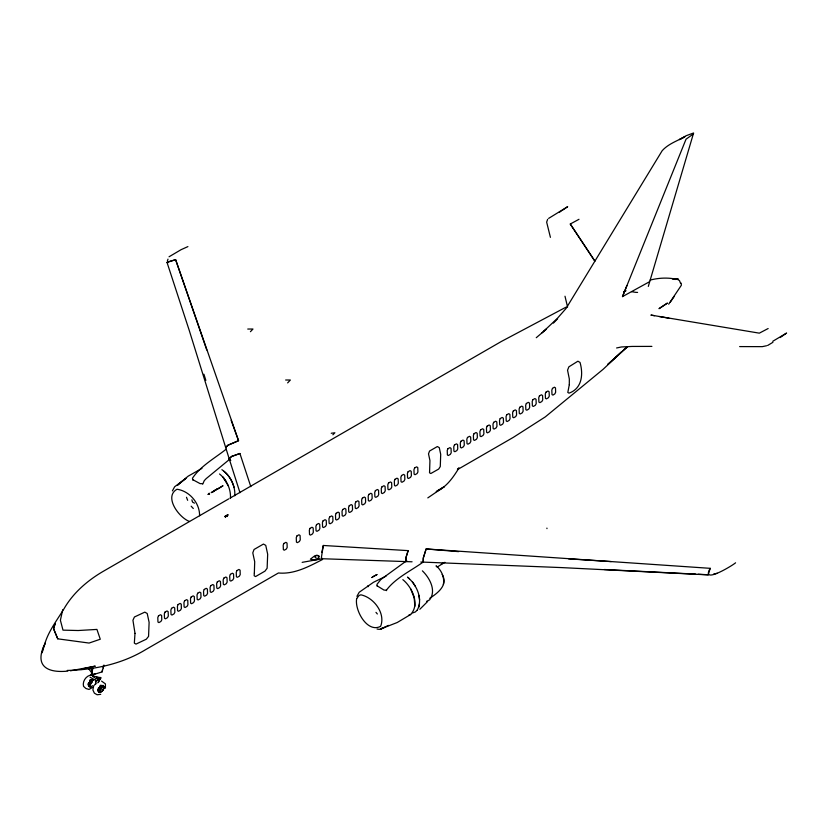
<?xml version="1.0" encoding="UTF-8"?>
<svg xmlns="http://www.w3.org/2000/svg" width="828" height="828" viewBox="0 0 828 828"><rect width="100%" height="100%" fill="white"/><g stroke="black" fill="none" stroke-linecap="round" stroke-linejoin="round"><path stroke-width="1.24" d="M408.856 615.09L410.678 614.448C420.22 604.254 412.199 587.259 402.832 579.641M230.443 498.497C231.095 489.265 226.686 479.774 219.565 473.989M234.81 495.796C235.421 485.663 230.236 475.427 221.894 469.683M414.869 606.241L414.197 597.919L410.729 588.936M409.384 578.803L407.5 577.126C416.567 584.547 423.232 598.799 417.353 609.957M368.367 586.534L368.005 585.675M648.314 286.405L693.605 132.977L686.133 135.72L679.415 139.601L683.824 137.324M408.152 550.63L406.072 557.234L405.865 561.643L406.072 557.234L408.152 550.63L323.313 545.476L321.388 557.492L322.33 558.734L412.085 561.798M89.289 684.756L88.42 685.367L89.176 685.501L89.973 683.576L88.348 685.025L89.289 684.135M90.004 680.575L90.066 679.974M92.922 668.227L91.287 675.265L92.539 667.937M103.2 667.917L103.438 665.805M103.945 665.039L102.103 671.891L91.287 675.265M443.373 584.537C444.739 577.737 441.655 570.523 436.449 566.104M88.565 682.686L88.906 684.352L90.594 683.783M90.759 681.982L90.759 680.668L89.89 680.212M91.442 682.375L91.442 681.061L90.004 680.833M98.201 688.254L98.201 689.558L99.67 689.807M227.472 515.358L227.245 516.486L227.948 514.788L226.965 515.119M90.594 682.831L90.594 680.026M93.295 687.644L92.912 690.024L94.382 693.171L97.145 694.754L100.716 694.33M98.273 689.921L97.983 690.593L99.67 690.097L101.306 687.913L101.306 686.391L99.67 686.122M105.415 688.182L105.415 683.876L101.565 681.092M90.894 683.007L91.401 679.85M97.994 689.786L98.066 690.956L98.811 691.069L101.389 689.062L102.092 686.795L100.612 685.222M98.377 689.248L98.377 691.742L100.002 692.601L103.231 690.097L104.069 687.323L103.231 685.553L100.084 686.65L98.511 689.289L99.153 692.425L102.227 691.308L103.645 688.658A3.695 2.132 -60 0 0 103.055 685.667L101.088 685.863L99.153 687.882A3.695 2.132 -60 0 0 98.563 691.556L100.043 692.332L102.165 691.142M418.833 607.214L419.527 603.736M321.813 552.411L323.334 545.455M98.811 691.069L98.366 690.231M42.632 650.373L42.073 652.795L45.002 643.159L44.246 645.85C47.807 631.433 57.95 619.158 65.381 606.469C74.603 591.627 88.296 580.035 103.314 571.289L228.818 498.829M100.519 678.122L96.524 678.38L96.7 677.749L100.612 677.78L95.458 676.579M42.921 649.369L44.091 645.374C34.517 666.84 48.221 673.081 67.803 671.115M62.742 609.677L60.392 620.244L62.99 630.139L78.184 630.522L96.928 629.415L100.271 639.226L89.072 643.056L57.743 638.833L53.603 628.835L55.145 623.474L53.623 628.825L57.743 638.833M225.433 517.479L225.827 516.258L227.421 515.389M167.349 261.027L168.012 259.133M649.566 281.706L622.49 296.61L626.91 285.588M458.577 551.634L426.13 548.964L423.305 558.01L423.305 562.098L423.087 561.322L423.305 558.01L426.13 548.964L710.227 568.329L708.147 574.86L561.57 567.594L420.81 562.026M622.49 296.61L686.039 139.187L693.543 133.846M102.455 669.759L102.103 671.891M710.227 568.329C700.322 585.127 732.842 565.379 735.574 562.792M356.92 596.315L359.207 592.258L373.49 582.281L386.014 576.164M103.189 690.045L104.028 687.25L103.189 685.449L101.12 685.677L99.049 687.84M172.4 490.9L174.646 486.76L185.969 478.305L177.44 485.249L188.08 476.214L201.96 468.379M668.672 304.207L681.34 285.287L681.268 283.155M98.511 682.21L100.757 677.987L100.043 677.366L95.427 681.506M97.787 682.862L100.664 677.728M547.639 219.327L546.656 222.142L550.413 237.346M192.893 480.074L192.448 478.242C200.676 465.905 214.814 458.236 226.23 449.138M202.746 484.111L204.268 480.644L206.151 478.656L229.366 459.509M377.247 586.234L376.957 584.382L380.839 579.507L406.755 560.639M386.562 590.654L386.386 590.209C395.722 577.768 411.123 570.803 423.543 561.788M670.121 302.396L674.468 296.082M209.577 494.026L208.159 494.378L209.236 493.157M91.722 679.778L90.687 680.337M93.564 685.905L93.564 686.971M100.229 689.372L100.737 688.689M99.784 689.558L100.54 688.544M100.623 685.998L101.057 685.408M94.382 685.201L96.027 683.028M99.67 689.144L100.229 688.399M100.912 685.977L101.389 685.356M99.557 688.948L100.053 688.296M96.1 678.318L94.796 679.923L90.097 677.211M553.414 323.106L557.606 318.77M417.353 609.925L415.356 611.954L412.634 612.917M427.631 601.511L419.837 609.273M546.977 528.626L546.904 528.098M96.503 681.051L99.225 678.484M225.827 516.258L224.905 516.548L225.444 516.03M627.251 346.715L603.105 369.319L545.248 416.919L513.36 437.339L457.615 469.528M621.662 351.683L607.721 364.486L627.624 346.694M623.525 349.975L627.251 346.57M543.789 331.159L557.203 318.542L566.052 308.471L662.172 150.717C668.196 143.958 677.118 140.915 684.922 136.755M287.626 382.898L290.38 380.021L285.65 380.011M250.429 331.697L252.995 329.026L247.748 329.047M541.967 332.887L546.459 329.037L536.254 337.71M429.804 598.251C437.836 592.993 448.362 585.054 442.204 574.435M457.418 469.228L459.022 467.892C453.299 477.249 446.644 487.04 436.232 491.604M101.306 686.391L101.916 685.894M92.933 687.209L89.041 689.424L85.946 688.523L83.545 686.36C82.272 681.755 85.626 676.424 90.18 675.203M93.502 679.943L90.345 681.03L88.513 685.046L88.741 686.174L90.345 687.043L92.57 685.708M332.897 434.793L334.874 432.775L331.241 433.261M367.984 586.648L368.522 586.234M89.289 683.845L89.89 683.39M372.082 577.426L373.2 576.598L371.875 577.571M169.047 256.783L181.094 249.673L187.904 246.599M780.131 337.565L786.6 333.053L772.783 341.271M562.057 210.488L567.677 206.669L548.622 218.395M559.055 212.465L561.125 211.13M217.236 488.934L211.161 492.691M216.294 489.524L217.764 488.592M427.807 497.897L444.346 486.626L437.06 490.932M437.422 566.921L444.884 562.305M213.81 491.097L215.663 489.938L213.044 491.563M218.064 488.768L223.011 485.725L219.379 487.951M441.314 564.085L443.487 562.761M767.639 345.483L772.938 342.285M219.513 487.878L211.854 492.349M410.678 614.48L397.202 622.521L380.942 628.856L383.126 627.8M230.112 498.073L501.354 341.478L565.886 307.24M224.905 516.548L227.907 514.809M212.216 492.142L213.448 491.459M208.159 494.378L209.039 493.902M570.306 224.005L578.989 219.296M388.477 625.388L380.942 628.856L383.695 628.09M768.146 328.53L759.328 333.156L650.891 315.075L654.513 315.696M322.63 559.428C308.947 566.497 294.364 574.466 278.415 572.986L145.449 649.752C121.995 663.973 94.32 669.893 67.213 670.442M426.627 601.314L429.556 599.907C436.698 590.643 429.608 577.82 422.394 570.844M101.44 687.074L102.092 686.795M623.691 291.653L626.04 290.752M91.453 686.588L89.403 686.816L88.555 685.025L89.403 682.272L91.453 680.171A4.202 2.422 -60 0 1 93.523 679.902M250.822 486.678L239.913 453.496L231.561 456.487L229.19 458.784L239.985 492.701M239.913 453.496L231.561 456.456L229.19 458.784L230.639 460.482L229.19 458.784L189.157 330.134L167.028 262.445L168.084 261.814L175.629 259.681L238.547 440.693L227.938 445.216L225.713 447.368L227.938 445.216L238.547 440.693L231.136 420.324M99.67 686.391L100.737 686.267L101.192 687.219M381.822 628.607L379.286 629.373L377.05 629.032M766.604 345.742L762.309 346.642L739.642 346.59M90.904 674.965L95.417 673.713M713.591 574.115L717.214 573.266M650.125 280.092C658.363 277.929 667.089 277.442 675.472 279.057L672.119 278.674L678.07 279.036L675.731 279.44M80.875 669.531L84.642 668.713M81.506 669.096L95.272 666.136L70.421 670.815M616.601 347.967L621.445 346.963L632.168 346.435L651.895 346.394M322.33 558.734L302.148 562.357M674.892 279.471L678.07 279.036M318.925 558.61L315.851 558.051L314.692 556.758L316.234 555.267L318.987 555.826M91.67 682.344L92.218 682.324L91.277 683.224M101.306 687.913L101.916 687.892M192.717 479.64L200.107 483.624L202.539 483.687M604.295 569.509L695.623 574.115M698.17 574.239L708.489 574.767M631.505 291.653L635.376 292.305A50.363 25.947 -62.3 0 0 637.591 292.398M568.557 558.848L611.24 561.591M377.071 585.789L383.964 590.064L386.386 590.209M96.483 677.335L100.043 677.842M88.037 684.27L88.606 684.363M659.347 316.524L669.003 318.221M93.243 676.114L94.495 676.404M677.47 279.388L679.457 280.537L680.492 283.176M167.991 262.714L167.028 262.445L175.629 259.681L206.752 349.965M194.456 503.145L192.758 502.213M189.529 521.474C179.283 517.924 163.427 496.821 177.016 489.244C189.54 491.035 199.796 503.113 199.589 515.74M100.126 677.501L100.757 677.987M92.56 676.3L94.847 677.79M436.004 565.917L437.536 567.273M223.922 471.287C229.139 475.262 232.275 481.316 234.096 487.495M191.144 506.187L193.317 508.537M375.974 612.358L377.351 613.983M90.169 667.813L92.384 670.773M88.72 668.796L93.709 675.441M226.034 481.347L222.991 477.052L228.228 485.767M412.582 581.991L415.408 586.41M192.355 501.664L191.91 499.833M186.486 497.276L187.656 500.319M203.905 374.215L205.851 380.383M564.996 296.227L567.573 307.074M88.203 683.555L88.337 684.238M418.875 595.425L419.589 599.793M99.67 690.097L99.722 690.759M134.995 633.337L132.935 620.244L134.436 616.984L144.817 612.13L147.218 613.507L149.112 622.356L148.564 636.39L146.308 639.206L135.999 644.101L134.333 643.139L134.995 633.358M95.758 680.699L95.769 684.145M254.341 573.08L254.155 575.76L255.562 576.567L264.96 571.144L267.123 568.267L267.672 554.242L265.757 545.383L263.449 544.058L254.051 549.481L252.788 552.876L254.703 561.726L254.341 573.08M429.577 471.908L429.515 472.778L430.808 473.523L438.685 469.062L440.279 466.568L440.703 454.344L439.275 447.648L437.36 446.54L429.556 451.043L428.511 453.858L429.939 460.554L429.577 471.908M569.302 384.678L567.811 392.451L569.022 393.145C582.322 388.487 583.357 373.852 580.014 362.426L577.903 361.205L568.867 366.845L567.553 370.199L569.322 378.976L569.302 384.678M101.223 686.308L100.623 687.519L101.223 686.308M356.692 598.509C354.363 610.019 367.28 633.472 380.632 626.32C385.776 613.372 373.904 597.578 360.925 594.825L359.155 595.435L356.692 598.509M318.946 556.685L318.635 557.844C319.629 560.421 312.301 559.914 310.365 559.179L314.578 555.94L317.755 555.402L318.946 556.685M552.493 388.384L551.821 390.102L551.997 394.563L552.938 395.111L554.822 393.9L555.64 392.265L555.495 387.887L554.377 387.173L552.493 388.384M158.469 615.877L157.796 617.585L157.962 622.056L158.914 622.604L160.901 621.455L161.781 619.851L161.626 615.463L160.466 614.728L158.469 615.877M165.01 612.099L164.337 613.817L164.503 618.278L165.445 618.826L167.442 617.678L168.312 616.084L168.167 611.695L166.997 610.95L165.01 612.099M171.541 608.332L170.868 610.039L171.034 614.511L171.986 615.049L173.983 613.9L174.853 612.306L174.698 607.918L173.538 607.172L171.541 608.332M178.082 604.554L177.409 606.262L177.575 610.733L178.527 611.281L180.514 610.132L181.384 608.528L181.239 604.14L180.08 603.405L178.082 604.554M184.623 600.776L183.951 602.494L184.116 606.955L185.058 607.504L187.056 606.355L187.925 604.761L187.77 600.372L186.611 599.627L184.623 600.776M191.154 597.009L190.481 598.716L190.647 603.188L191.599 603.726L193.586 602.577L194.466 600.983L194.311 596.595L193.152 595.85L191.154 597.009M197.695 593.231L197.023 594.939L197.188 599.41L198.13 599.958L200.128 598.81L200.997 597.205L200.852 592.817L199.693 592.082L197.695 593.231M204.237 589.453L203.553 591.171L203.729 595.632L204.671 596.181L206.669 595.032L207.538 593.438L207.383 589.05L206.224 588.304L204.237 589.453M210.767 585.686L210.095 587.394L210.26 591.865L211.212 592.403L213.2 591.254L214.079 589.66L213.924 585.272L212.765 584.527L210.767 585.686M217.309 581.908L216.636 583.616L216.801 588.087L217.743 588.636L219.741 587.487L220.61 585.882L220.465 581.494L219.296 580.759L217.309 581.908M223.839 578.13L223.167 579.848L223.343 584.309L224.284 584.858L226.282 583.709L227.151 582.105L226.996 577.727L225.837 576.981L223.839 578.13M230.381 574.363L229.708 576.071L229.873 580.542L230.826 581.08L232.813 579.931L233.693 578.337L233.537 573.949L232.378 573.204L230.381 574.363M236.922 570.585L236.249 572.293L236.415 576.764L237.357 577.313L239.354 576.164L240.223 574.56L240.079 570.171L238.909 569.436L236.922 570.585M283.869 543.478L283.197 545.186L283.362 549.657L284.314 550.206L286.302 549.057L287.181 547.453L287.026 543.064L285.867 542.33L283.869 543.478M296.941 535.933L296.269 537.641L296.434 542.112L297.387 542.65L299.374 541.502L300.253 539.908L300.098 535.519L298.939 534.774L296.941 535.933M310.024 528.378L309.341 530.096L309.517 534.557L310.459 535.105L312.456 533.956L313.326 532.352L313.17 527.974L312.011 527.229L310.024 528.378M316.555 524.61L315.882 526.318L316.048 530.789L317 531.328L318.987 530.179L319.867 528.585L319.711 524.196L318.552 523.451L316.555 524.61M323.096 520.833L322.423 522.54L322.589 527.012L323.531 527.56L325.528 526.401L326.398 524.807L326.253 520.419L325.083 519.684L323.096 520.833M329.627 517.055L328.954 518.773L329.13 523.234L330.072 523.782L332.069 522.634L332.939 521.029L332.784 516.651L331.624 515.906L329.627 517.055M336.168 513.277L335.495 514.995L335.661 519.456L336.613 520.005L338.6 518.856L339.48 517.262L339.325 512.874L338.166 512.128L336.168 513.277M342.709 509.51L342.036 511.218L342.202 515.689L343.144 516.237L345.141 515.078L346.011 513.484L345.866 509.096L344.696 508.361L342.709 509.51M349.24 505.732L348.567 507.45L348.733 511.911L349.685 512.46L351.683 511.311L352.552 509.706L352.397 505.328L351.238 504.583L349.24 505.732M355.781 501.954L355.108 503.672L355.274 508.133L356.226 508.682L358.214 507.533L359.093 505.939L358.938 501.551L357.779 500.805L355.781 501.954M362.322 498.187L361.65 499.895L361.815 504.366L362.757 504.914L364.755 503.755L365.624 502.161L365.469 497.773L364.31 497.038L362.322 498.187M368.853 494.409L368.181 496.127L368.346 500.588L369.298 501.137L371.286 499.988L372.165 498.384L372.01 494.005L370.851 493.26L368.853 494.409M375.394 490.631L374.722 492.349L374.887 496.81L375.829 497.359L377.827 496.21L378.696 494.616L378.551 490.228L377.392 489.483L375.394 490.631M381.936 486.864L381.253 488.572L381.429 493.043L382.37 493.591L384.368 492.432L385.237 490.838L385.082 486.45L383.923 485.715L381.936 486.864M388.467 483.086L387.794 484.804L387.959 489.265L388.912 489.814L390.899 488.665L391.779 487.061L391.623 482.683L390.464 481.937L388.467 483.086M395.008 479.308L394.335 481.027L394.501 485.487L395.442 486.036L397.44 484.887L398.309 483.293L398.164 478.905L396.995 478.16L395.008 479.308M401.539 475.541L400.866 477.249L401.042 481.72L401.984 482.269L403.981 481.109L404.851 479.515L404.695 475.127L403.536 474.392L401.539 475.541M408.08 471.763L407.407 473.481L407.573 477.942L408.525 478.491L410.512 477.342L411.392 475.738L411.237 471.36L410.077 470.614L408.08 471.763M414.621 467.986L413.948 469.704L414.114 474.165L415.056 474.713L417.053 473.564L417.923 471.97L417.778 467.582L416.608 466.837L414.621 467.986M447.896 448.776L447.224 450.484L447.389 454.955L448.341 455.503L450.328 454.355L451.208 452.75L451.053 448.362L449.894 447.627L447.896 448.776M454.437 444.998L453.765 446.716L453.93 451.177L454.882 451.726L456.87 450.577L457.739 448.983L457.594 444.595L456.435 443.849L454.437 444.998M460.979 441.231L460.296 442.939L460.471 447.41L461.413 447.948L463.411 446.799L464.28 445.205L464.125 440.817L462.966 440.072L460.979 441.231M467.509 437.453L466.837 439.161L467.002 443.632L467.955 444.181L469.942 443.032L470.821 441.427L470.666 437.039L469.507 436.304L467.509 437.453M474.051 433.675L473.378 435.393L473.544 439.854L474.485 440.403L476.483 439.254L477.352 437.66L477.207 433.272L476.038 432.526L474.051 433.675M480.592 429.908L479.909 431.616L480.085 436.087L481.027 436.625L483.024 435.476L483.894 433.882L483.738 429.494L482.579 428.749L480.592 429.908M487.123 426.13L486.45 427.838L486.616 432.309L487.568 432.858L489.555 431.709L490.435 430.105L490.279 425.716L489.12 424.981L487.123 426.13M493.664 422.352L492.991 424.071L493.157 428.531L494.099 429.08L496.096 427.931L496.966 426.337L496.821 421.949L495.651 421.204L493.664 422.352M500.195 418.585L499.522 420.293L499.688 424.764L500.64 425.302L502.637 424.153L503.507 422.559L503.352 418.171L502.192 417.426L500.195 418.585M506.736 414.807L506.063 416.515L506.229 420.986L507.181 421.535L509.168 420.386L510.048 418.782L509.893 414.393L508.734 413.658L506.736 414.807M513.277 411.03L512.604 412.748L512.77 417.209L513.712 417.757L515.709 416.608L516.579 415.004L516.434 410.626L515.264 409.881L513.277 411.03M519.808 407.262L519.135 408.97L519.301 413.441L520.253 413.979L522.24 412.83L523.12 411.237L522.965 406.848L521.806 406.103L519.808 407.262M526.349 403.484L525.676 405.192L525.842 409.663L526.794 410.212L528.781 409.063L529.651 407.459L529.506 403.07L528.347 402.336L526.349 403.484M532.89 399.707L532.207 401.425L532.383 405.886L533.325 406.434L535.323 405.285L536.192 403.681L536.037 399.303L534.878 398.558L532.89 399.707M539.421 395.939L538.749 397.647L538.914 402.118L539.866 402.656L541.854 401.508L542.733 399.914L542.578 395.525L541.419 394.78L539.421 395.939M545.962 392.161L545.29 393.869L545.455 398.34L546.397 398.889L548.395 397.74L549.264 396.136L549.119 391.747L547.95 391.013L545.962 392.161M92.218 680.326L91.784 681.516L92.218 680.326M90.687 683.99L90.066 685.201L90.687 683.99M667.275 303.183L658.995 308.678L667.296 303.172M373.469 576.443L376.916 574.58L373.469 576.443M594.814 261.048L570.275 224.015L594.825 261.048"/></g></svg>
